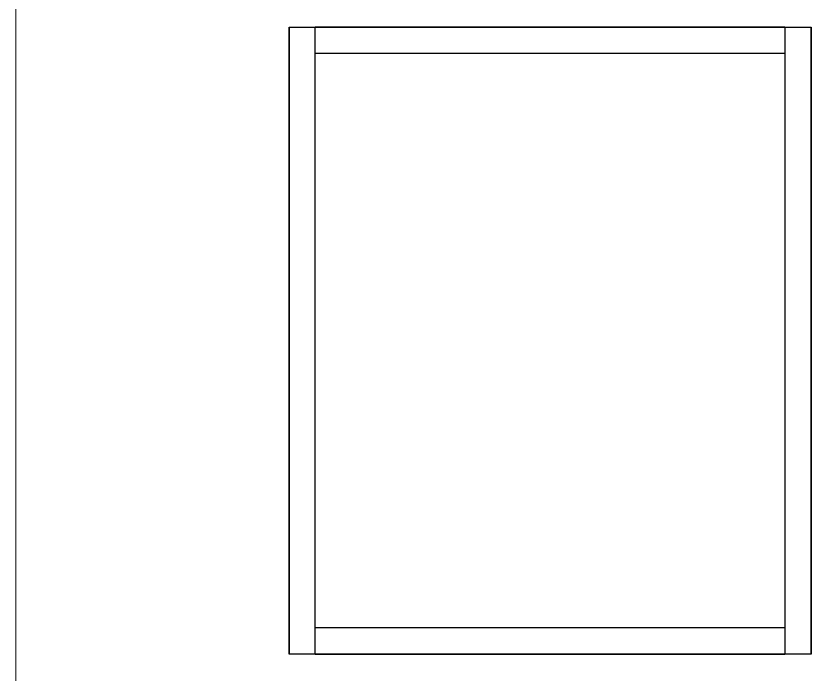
# Model space of a CAD drawing. Header units: inches. Extents: x -6 to 158, y 10 to 161.
# Drawn here: x 71.153 to 72.677, y 33.124 to 34.384 of the extents above; entities that cross this region are included whole.
import ezdxf

# ---------------------------------------------------------------- set-up
doc = ezdxf.new("R2010")
doc.units = ezdxf.units.IN
doc.header["$MEASUREMENT"] = 0
doc.linetypes.add('Grid Line', pattern=[22.225, 12.7, -3.175, 3.175, -3.175])
doc.layers.add('2', color=2, linetype='Continuous')
doc.layers.add('S-GRID', color=1, linetype='Continuous', lineweight=9)

msp = doc.modelspace()

# ---------------------------------------------------------------- linework, layer by layer
at = {"layer": '2', "color": 1}
for p, q in [((71.6766, 33.1625), (71.6766, 34.3625)), ((71.6766, 34.3625), (72.6766, 34.3625)), ((71.6766, 34.3625), (71.7266, 34.3625)), ((71.6766, 34.3625), (71.6766, 33.1625)), ((71.7266, 33.1625), (71.7266, 34.3625)), ((71.7266, 34.3125), (71.7266, 34.3625)), ((72.6266, 34.3625), (71.7266, 34.3625)), ((72.6266, 34.3625), (72.6266, 34.3125)), ((72.6266, 34.3625), (72.6766, 34.3625)), ((72.6266, 34.3625), (72.6266, 33.1625)), ((72.6766, 34.3625), (72.6766, 33.1625)), ((72.6766, 33.1625), (72.6766, 34.3625)), ((71.7266, 34.3125), (72.6266, 34.3125)), ((71.7266, 33.1625), (71.7266, 33.2125)), ((72.6266, 33.2125), (71.7266, 33.2125)), ((72.6266, 33.2125), (72.6266, 33.1625)), ((72.6766, 33.1625), (71.6766, 33.1625)), ((71.7266, 33.1625), (71.6766, 33.1625)), ((71.7266, 33.1625), (72.6266, 33.1625)), ((72.6766, 33.1625), (72.6266, 33.1625))]:
    msp.add_line(p, q, dxfattribs=at)
at = {"layer": 'S-GRID', "linetype": 'Grid Line'}
msp.add_line((71.1533, 32.2625), (71.1533, 41.195), dxfattribs=at)

doc.saveas('drawing.dxf')
